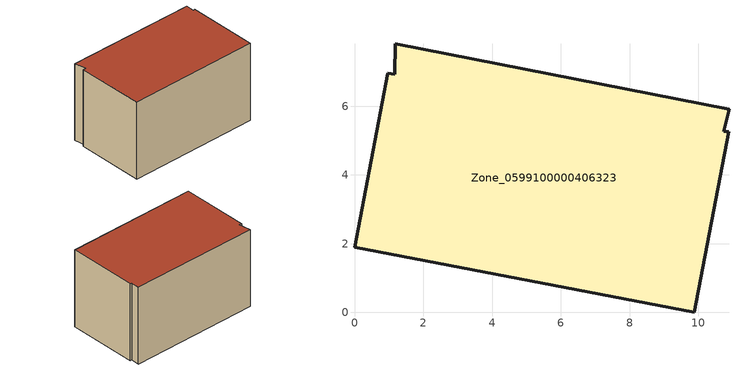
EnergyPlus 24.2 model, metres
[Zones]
Zone_0599100000406323
 floor ground (C_G): 10.89,5.9 10.74,5.27 10.89,5.25 9.88,0 0,1.9 0.97,6.96 1.17,6.92 1.19,7.82 z0
 wall outside (C_F): 10.89,5.9 1.19,7.82 1.17,6.92 0.97,6.96 0,1.9 9.88,0 10.89,5.25 10.74,5.27 10.89,5.9 z0:6.07
 roof outside (C_R): 10.74,5.27 10.89,5.9 1.19,7.82 1.17,6.92 0.97,6.96 0,1.9 9.88,0 10.89,5.25 z6.07
[BUILDING]
Pand.0599100000406323: North Axis=0; Terrain=City; Loads Convergence Tolerance Value=0.04; Temperature Convergence Tolerance Value=0.4; Solar Distribution=FullExterior; Maximum Number of Warmup Days=25; Minimum Number of Warmup Days=1
[Site:Location]
Rotterdam.The.Hague.AP_ZH_NLD Design_Conditions: Latitude=51.96; Longitude=4.45; Time Zone=1; Elevation=-4.5
[SITE:GROUNDTEMPERATURE:BUILDINGSURFACE]
18, 18, 18, 18, 18, 18, 18, 18, 18, 18, 18, 18
[MATERIAL] Thermal Absorptance=0.9; Solar Absorptance=0.7; Visible Absorptance=0.7
Name | Roughness | Thickness | Conductivity | Density | Specific Heat
G.TC.1992-2005 | MediumSmooth | 0.15 | 0.06 | 540 | 1210
F.TC.1992-2005 | Rough | 0.3 | 0.12 | 1920 | 840
R.TC.1992-2005 | MediumRough | 0.2 | 0.08 | 1500 | 1000
[CONSTRUCTION]
C_G: G.TC.1992-2005
C_F: F.TC.1992-2005
C_R: R.TC.1992-2005
[ZONE]
Zone_0599100000406323: Type=1; Multiplier=1; Ceiling Height=Autocalculate; Volume=Autocalculate; Floor Area=autocalculate; Part of Total Floor Area=Yes
[ZONEINFILTRATION:DESIGNFLOWRATE]
Infil_Zone_0599100000406323: Zone or ZoneList or Space or SpaceList=Zone_0599100000406323; Schedule=AlwaysOn; Design Flow Rate Calculation Method=Flow/Area; Flow Rate per Floor Area=0.0015; Constant Term Coefficient=1; Temperature Term Coefficient=0; Velocity Term Coefficient=0; Velocity Squared Term Coefficient=0
[HVACTEMPLATE:ZONE:IDEALLOADSAIRSYSTEM]
Zone_0599100000406323: Maximum Heating Supply Air Temperature=50; Minimum Cooling Supply Air Temperature=13; Maximum Heating Supply Air Humidity Ratio=0.0156; Minimum Cooling Supply Air Humidity Ratio=0.0077; Heating Limit=NoLimit; Cooling Limit=NoLimit; Dehumidification Control Type=ConstantSensibleHeatRatio; Cooling Sensible Heat Ratio=0.7; Dehumidification Setpoint=60; Humidification Control Type=None; Humidification Setpoint=30; Outdoor Air Method=None; Outdoor Air Flow Rate per Person=0.00944; Outdoor Air Flow Rate per Zone Floor Area=0; Outdoor Air Flow Rate per Zone=0; Demand Controlled Ventilation Type=None; Outdoor Air Economizer Type=NoEconomizer; Heat Recovery Type=None; Sensible Heat Recovery Effectiveness=0.7; Latent Heat Recovery Effectiveness=0.65
[ZONECONTROL:THERMOSTAT]
ThermostatControl_Zone_0599100000406323: Zone or ZoneList=Zone_0599100000406323; Control Type Schedule=DualSetpointControlType; Control 1=Thermostat_Zone_0599100000406323; Temperature Difference Between Cutout And Setpoint=0
[THERMOSTATSETPOINT:DUALSETPOINT]
Thermostat_Zone_0599100000406323: Heating Setpoint Temperature Schedule=HeatingSetpoint_Zone_0599100000406323; Cooling Setpoint Temperature Schedule=CoolingSetpoint_Zone_0599100000406323
[SCHEDULE:COMPACT]
HeatingSetpoint_Zone_0599100000406323: Through: 12/31, For: AllDays, Until: 24:00, 21
CoolingSetpoint_Zone_0599100000406323: Through: 12/31, For: AllDays, Until: 24:00, 24
DualSetpointControlType: Through: 12/31, For: AllDays, Until: 24:00, 4
AlwaysOn: Through: 12/31, For: AllDays, Until: 24:00, 1
